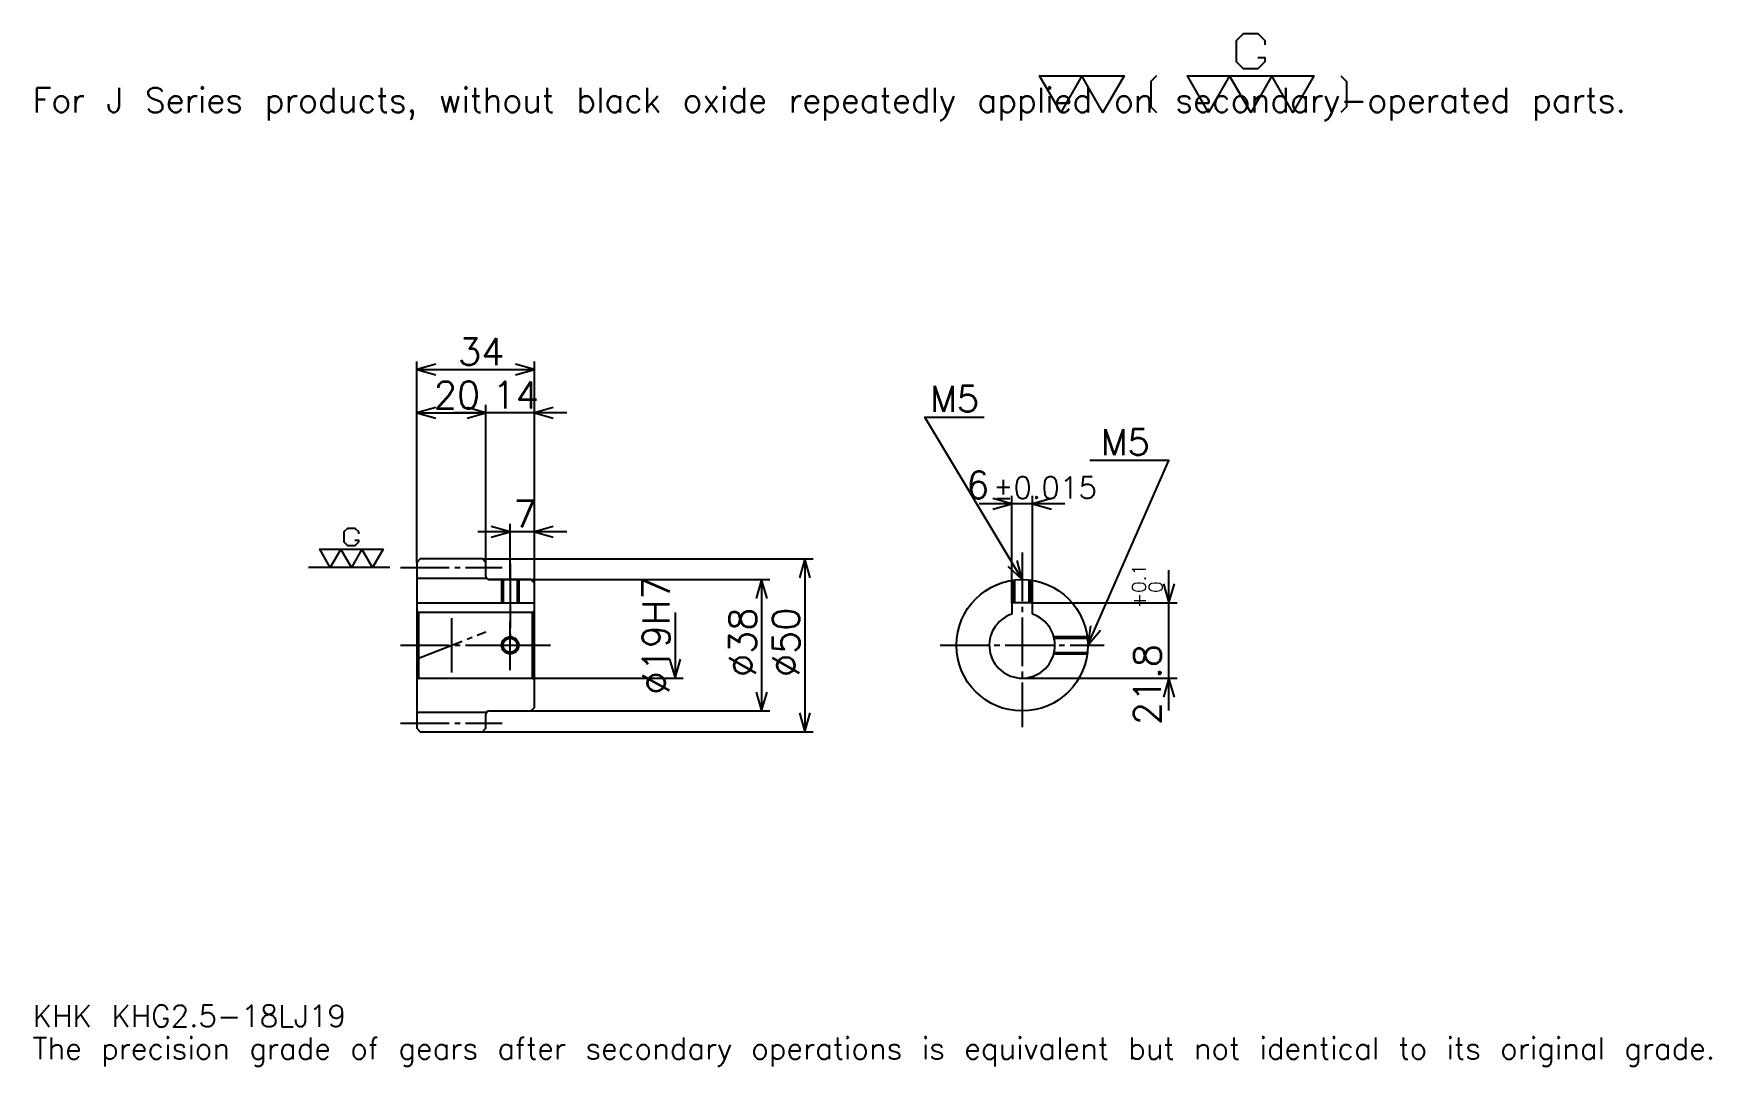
# Model space of a CAD drawing. Extents: x 16 to 501, y 6 to 305.
import ezdxf

# ---------------------------------------------------------------- set-up
doc = ezdxf.new("R2010")
doc.units = 0
doc.linetypes.add('DASHDOT', pattern=[18.782608, 14.086957, -1.565217, 1.565217, -1.565217])
doc.layers.get('0').update_dxf_attribs({"linetype": 'CONTINUOUS'})
doc.layers.add('DASHDOT', color=6, linetype='DASHDOT')
doc.styles.add('KANJI', font='TXT', dxfattribs={"bigfont": 'BIGFONT'})

msp = doc.modelspace()

# ---------------------------------------------------------------- linework, layer by layer
at = {"color": 5}
for p, q in [((126.782608, 152.565216), (126.782608, 209.695648)), ((160.782608, 152.565216), (160.782608, 209.695648)), ((126.782608, 207.347809), (160.782608, 207.347809)), ((126.782608, 194.82608), (146.782608, 194.82608)), ((170.17392, 194.82608), (137.391296, 194.82608)), ((146.782608, 152.565216), (146.782608, 197.173889)), ((298.869568, 139.865204), (298.869568, 170.82608)), ((304.869568, 139.865204), (304.869568, 170.82608)), ((314.260864, 168.478256), (289.478271, 168.478256)), ((170.17392, 160.391296), (144.391296, 160.391296)), ((153.782608, 152.565216), (153.782608, 162.73912)), ((126.782608, 151.565216), (126.782608, 152.565216)), ((145.782608, 152.565216), (160.782608, 152.565216)), ((146.782608, 151.565216), (146.782608, 152.565216)), ((153.782608, 146.565216), (153.782608, 152.565216)), ((153.782608, 146.565216), (153.782608, 152.565216)), ((160.782608, 152.565216), (241.391296, 152.565216)), ((160.782608, 145.565216), (160.782608, 152.565216)), ((239.043488, 152.565216), (239.043488, 102.565208)), ((147.782608, 146.565216), (160.782608, 146.565216)), ((160.782608, 146.565216), (228.869568, 146.565216)), ((226.521729, 146.565216), (226.521729, 108.565208)), ((344.347839, 108.673904), (344.347839, 149.256516)), ((201.478256, 137.065216), (201.478256, 118.065208)), ((304.869568, 139.865204), (346.695648, 139.865204)), ((160.782608, 118.065208), (203.82608, 118.065208)), ((301.869568, 118.065208), (346.695648, 118.065208)), ((147.782608, 108.565208), (160.782608, 108.565208)), ((160.782608, 108.565208), (228.869568, 108.565208)), ((145.782608, 102.565208), (160.782608, 102.565208)), ((160.782608, 102.565208), (241.391296, 102.565208))]:
    msp.add_line(p, q, dxfattribs=at)
at = {"color": 7}
for p, q in [((118.95652, 150.065216), (95.478256, 150.065216)), ((136.782608, 135.391296), (136.782608, 119.73912))]:
    msp.add_line(p, q, dxfattribs=at)
at = {"color": 4}
for p, q in [((126.782608, 146.940216), (146.782608, 146.940216)), ((126.782608, 139.865204), (160.782608, 139.865204)), ((127.282608, 137.065216), (127.282608, 118.065208)), ((160.282608, 137.065216), (160.782608, 137.565216)), ((160.282608, 118.065208), (160.782608, 117.565208)), ((126.782608, 108.190208), (146.782608, 108.190208))]:
    msp.add_line(p, q, dxfattribs=at)
at = {"color": 7}
for points in [[(370.017395, 297.610443), (372.052185, 297.610443), (372.052185, 296.389557), (370.017395, 294.354797), (365.947845, 294.354797), (363.913055, 296.389557), (363.913055, 302.493927), (365.947845, 304.528687), (370.017395, 304.528687), (372.052185, 302.493927), (372.052185, 301.273041)], [(313.043488, 281.739136), (306.939148, 292.320007), (331.356537, 292.320007), (325.252197, 281.739136), (319.147827, 292.320007), (313.043488, 281.739136)], [(340.716522, 292.320007), (339.088715, 290.692169), (339.088715, 283.366974), (340.716522, 281.739136)], [(355.773926, 281.739136), (349.669586, 292.320007), (386.295654, 292.320007), (380.191315, 281.739136), (374.086975, 292.320007), (367.982605, 281.739136), (361.878265, 292.320007), (355.773926, 281.739136)], [(394.027832, 292.320007), (395.65567, 290.692169), (395.65567, 283.366974), (394.027832, 281.739136)], [(108.86087, 158.000854), (109.878265, 158.000854), (109.878265, 157.390427), (108.86087, 156.373032), (106.826088, 156.373032), (105.808693, 157.390427), (105.808693, 160.442596), (106.826088, 161.459991), (108.86087, 161.459991), (109.878265, 160.442596), (109.878265, 159.832169)], [(101.739128, 150.065216), (98.686958, 155.355652), (117, 155.355652), (113.947823, 150.065216), (110.895653, 155.355652), (107.843475, 150.065216), (104.791306, 155.355652), (101.739128, 150.065216)]]:
    msp.add_lwpolyline(points, dxfattribs=at)
at = {"color": 5}
for points in [[(132.260864, 208.913025), (126.782608, 207.347809), (132.260864, 205.782593)], [(155.304352, 205.782593), (160.782608, 207.347809), (155.304352, 208.913025)], [(132.260864, 196.391296), (126.782608, 194.82608), (132.260864, 193.260864)], [(141.304352, 193.260864), (146.782608, 194.82608), (141.304352, 196.391296)], [(141.304352, 193.260864), (146.782608, 194.82608), (141.304352, 196.391296)], [(166.260864, 196.391296), (160.782608, 194.82608), (166.260864, 193.260864)], [(301.869568, 146.565216), (273.695648, 193.521729), (290.913025, 193.521729)], [(320.869568, 127.565208), (344.347839, 181), (321.495667, 181)], [(293.391296, 166.91304), (298.869568, 168.478256), (293.391296, 170.043472)], [(310.347839, 170.043472), (304.869568, 168.478256), (310.347839, 166.91304)], [(148.304352, 158.82608), (153.782608, 160.391296), (148.304352, 161.956512)], [(166.260864, 161.956512), (160.782608, 160.391296), (166.260864, 158.82608)], [(240.608704, 147.086945), (239.043488, 152.565216), (237.478271, 147.086945)], [(297.708862, 150.457474), (301.869568, 146.565216), (300.393188, 152.068085)], [(228.086945, 141.086945), (226.521729, 146.565216), (224.956512, 141.086945)], [(342.782593, 145.343475), (344.347839, 139.865204), (345.913025, 145.343475)], [(321.640289, 133.210312), (320.869568, 127.565208), (324.506287, 131.95105)], [(199.91304, 123.543472), (201.478256, 118.065208), (203.043472, 123.543472)], [(345.913025, 112.586945), (344.347839, 118.065208), (342.782593, 112.586945)], [(224.956512, 114.043472), (226.521729, 108.565208), (228.086945, 114.043472)], [(237.478271, 108.043472), (239.043488, 102.565208), (240.608704, 108.043472)]]:
    msp.add_lwpolyline(points, dxfattribs=at)
at = {"color": 4}
for points in [[(146.782608, 147.565216), (146.782608, 151.565216), (145.782608, 152.565216), (127.782608, 152.565216), (126.782608, 151.565216), (126.782608, 117.565208)], [(147.782608, 108.565208), (159.782608, 108.565208), (160.782608, 109.565208), (160.782608, 145.565216), (159.782608, 146.565216), (147.782608, 146.565216)], [(151.282608, 146.565216), (151.282608, 139.865204)], [(151.717606, 146.565216), (151.717606, 139.865204)], [(155.84761, 146.565216), (155.84761, 139.865204)], [(156.282608, 146.565216), (156.282608, 139.865204)], [(299.369568, 139.865204), (299.369568, 146.400024)], [(299.804565, 139.865204), (299.804565, 146.452652)], [(303.93457, 139.865204), (303.93457, 146.452652)], [(304.369568, 139.865204), (304.369568, 146.400024)], [(126.782608, 117.565208), (127.282608, 118.065208), (160.282608, 118.065208), (160.282608, 137.065216), (127.282608, 137.065216), (126.782608, 137.565216)], [(304.869568, 136.579086), (304.869568, 139.865204), (298.869568, 139.865204), (298.869568, 136.579086)], [(311.034729, 130.065216), (320.704376, 130.065216)], [(311.142426, 129.630203), (320.757019, 129.630203)], [(311.034729, 125.065208), (320.704376, 125.065208)], [(311.142426, 125.500206), (320.757019, 125.500206)], [(126.782608, 117.565208), (126.782608, 103.565208), (127.782608, 102.565208), (145.782608, 102.565208), (146.782608, 103.565208), (146.782608, 107.565208)]]:
    msp.add_lwpolyline(points, dxfattribs=at)
for centre, radius in [((301.869568, 127.565208), 19), ((153.782608, 127.565208), 2.065)]:
    msp.add_circle(centre, radius, dxfattribs=at)
at = {"color": 7}
msp.add_circle((153.782608, 127.565208), 2.5, dxfattribs=at)
at = {"color": 4}
for centre, radius, start, end in [((147.782608, 147.565216), 1, 180, 270), ((301.869568, 127.565208), 9.5, 108.40848033, 71.59151967), ((147.782608, 107.565208), 1, 90, 180)]:
    msp.add_arc(centre, radius, start, end, dxfattribs=at)
at = {"layer": 'DASHDOT', "color": 7}
for p, q in [((301.869568, 154.391296), (301.869568, 103.869553)), ((122.08696, 150.065216), (151.478256, 150.065216)), ((153.782608, 146.565216), (153.782608, 127.565208)), ((126.782608, 123.626106), (146.782608, 131.504318)), ((122.08696, 127.565208), (165.478256, 127.565208)), ((278.17392, 127.565208), (325.565216, 127.565208)), ((122.08696, 105.065208), (151.478256, 105.065208))]:
    msp.add_line(p, q, dxfattribs=at)
for points in [[(153.782608, 151.260864), (153.782608, 135.169556)], [(153.782608, 120.369553), (153.782608, 134.760864)], [(146.58696, 127.565208), (160.978256, 127.565208)]]:
    msp.add_lwpolyline(points, dxfattribs=at)

# ---------------------------------------------------------------- texts
at = {"color": 7, "style": 'KANJI'}
for s, height, p in [('For J Series products, without black oxide repeatedly applied on secondary-operated parts.', 7.043478, (15.652174, 281.739136)), ('34', 7.826087, (138.695648, 208.599991)), ('20', 7.826087, (131.695648, 196.078247)), ('14', 7.826087, (148.695648, 196.078247)), ('M5', 7.513044, (275.260864, 195.086945)), ('M5', 7.513044, (324.626099, 182.565216)), ('6', 7.826087, (285.714966, 170.043472)), ('%%p0.015', 6.26087, (293.461853, 170.043472)), ('7', 7.826087, (154.739136, 161.643463)), ('KHK KHG2.5-18LJ19', 6.26087, (15.652174, 17.217392)), ('The precision grade of gears after secondary operations is equivalent but not identical to its original grade.', 6.26087, (15.652174, 7.826087))]:
    msp.add_text(s, height=height, dxfattribs=at).set_placement(p)
for s, height, p in [('%%c19H7', 7.826087, (199.91304, 113.2826)), ('0.1', 3.913043, (337.617371, 142.727234)), ('+', 3.913043, (337.617371, 138.344635)), ('0', 3.913043, (342.469543, 142.727234)), ('%%c38', 7.826087, (224.956512, 118.369553)), ('%%c50', 7.826087, (237.478271, 118.369553)), ('21.8', 7.826087, (342, 104.47023))]:
    msp.add_text(s, height=height, rotation=90, dxfattribs=at).set_placement(p)

doc.saveas('drawing.dxf')
